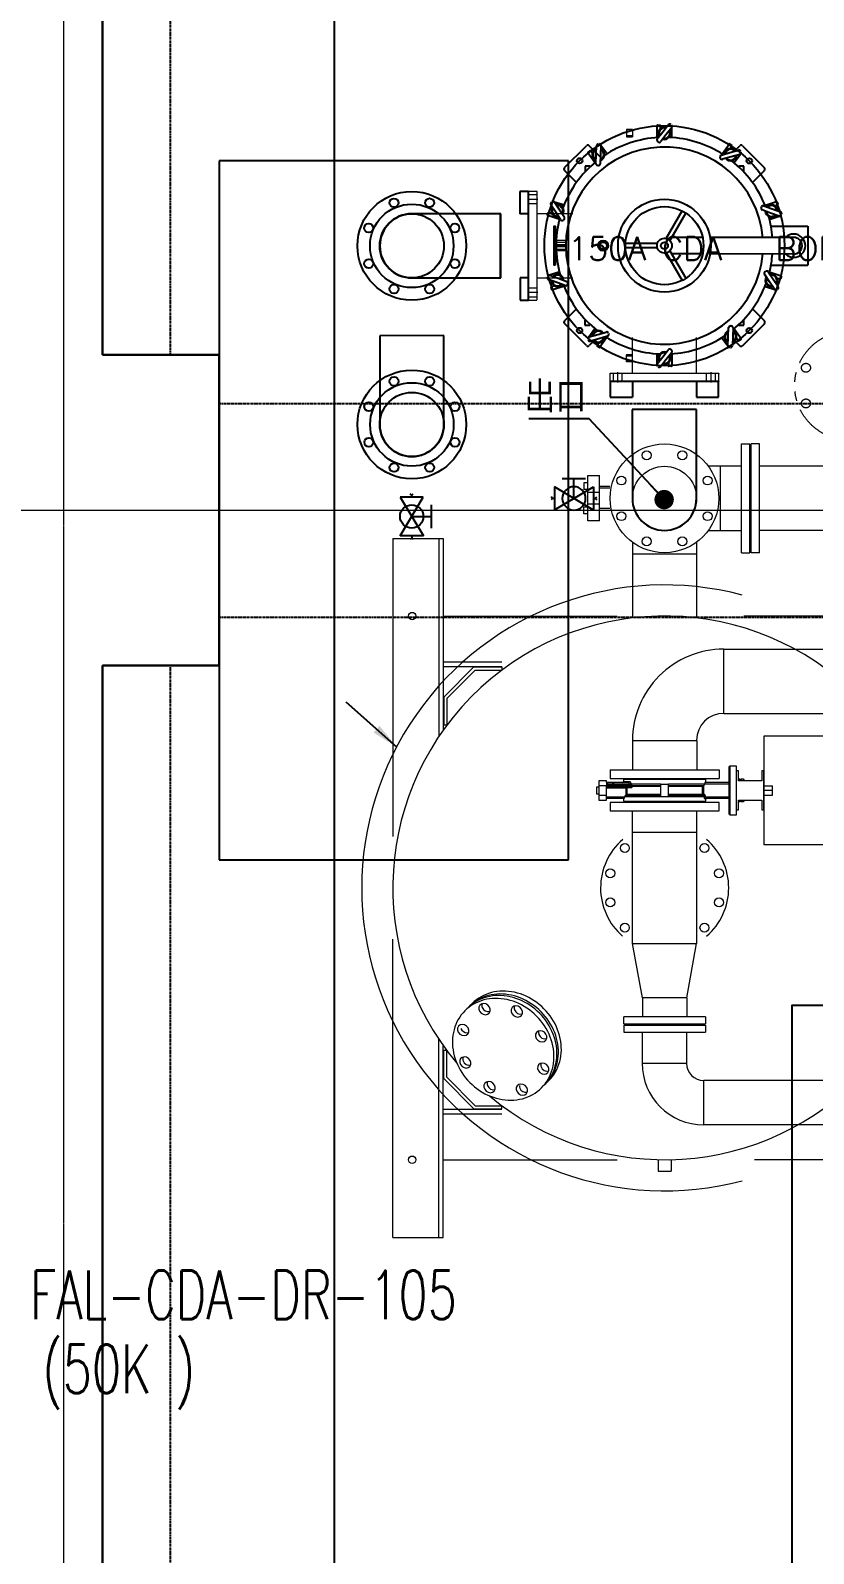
# Model space of a CAD drawing. Extents: x 0 to 160756, y 0 to 229247.
# Drawn here: x 54049 to 56066, y 83439 to 87361 of the extents above; entities that cross this region are included whole.
import ezdxf
from ezdxf.enums import TextEntityAlignment as Align
from ezdxf.xclip import XClip

# ---------------------------------------------------------------- set-up
doc = ezdxf.new("R2010")
doc.units = 0
doc.header["$LTSCALE"] = 10
doc.header["$XCLIPFRAME"] = 2
for name, pattern in [('H12設備棟3F$0$CENTERK5', [6.916, 6.667, -0.083, 0.083, -0.083]), ('H12設備棟3F$0$HIDDEN', [0.375, 0.25, -0.125]), ('XCM7Q30CDA-200K$0$ACAD_ISO04W100', [30, 24, -3, 0, -3]), ('XCM7Q30CDA-200K$0$DASHED2', [9.525, 6.35, -3.175]), ('XCM7Q30CDA-200K$0$PHANTOM', [2.5, 1.25, -0.25, 0.25, -0.25, 0.25, -0.25])]:
    doc.linetypes.add(name, pattern=pattern)
for name, color, linetype in [('H12設備棟3F$0$ARC-BEAM', 252, 'H12設備棟3F$0$HIDDEN'), ('H12設備棟3F$0$H-SIN', 252, 'H12設備棟3F$0$CENTERK5'), ('H12設備棟3F$0$KABE1', 252, 'Continuous'), ('H12設備棟3F$0$\uf4c9\ue50a', 252, 'Continuous'), ('XCM7P30CDA$0$U-CDA-PIPE', 252, 'Continuous'), ('XCM7P30CDA$0$U-CDA-TXT-01', 252, 'Continuous'), ('XCM7Q30CDA-200K$0$UER-FUTUER', 9, 'Continuous'), ('XCM7Q30CDA-200K$0$圖層1', 1, 'Continuous')]:
    doc.layers.add(name, color=color, linetype=linetype)
doc.styles.add('XCM7P30CDA$0$aa-txt', font='simplex.shx', dxfattribs={"width": 0.8, "bigfont": 'chineset.shx'})
doc.styles.add('XCM7Q30CDA-200K$0$aa-txt', font='simplex.shx', dxfattribs={"width": 0.8, "bigfont": 'chineset.shx'})
doc.styles.add('XCM7Q30CDA-200K$0$Standard', font='txt.shx', dxfattribs={"bigfont": 'chineset.shx'})
doc.dimstyles.new('XCM7Q30CDA-200K$0$STANDARD', dxfattribs={"dimtxt": 0.18, "dimasz": 0.18, "dimexe": 0.18, "dimexo": 0.0625, "dimgap": 0.09, "dimtad": 0, "dimtih": 1, "dimtoh": 1, "dimdec": 4, "dimzin": 0, "dimdsep": 46, "dimtxsty": 'XCM7Q30CDA-200K$0$Standard', "dimcen": 0.09, "dimadec": 0, "dimazin": 0, "dimtfac": 1, "dimtdec": 4, "dimtofl": 0, "dimtmove": 0, "dimatfit": 3, "dimfxl": 1, "dimtolj": 1, "dimtzin": 0, "dimarcsym": 0})

# ---------------------------------------------------------------- blocks, each defined once
blk = doc.blocks.new('H12設備棟3F')
at = {"layer": 'H12設備棟3F$0$ARC-BEAM'}
for p, q in [((54410.2, 86525.3), (54410.2, 94575.3)), ((54535.2, 86400.3), (62735.2, 86400.3)), ((54535.2, 85850.3), (62735.2, 85850.3)), ((54410.2, 77675.3), (54410.2, 85725.3))]:
    blk.add_line(p, q, dxfattribs=at)
at = {"layer": 'H12設備棟3F$0$H-SIN', "lineweight": 5}
for p, q in [((54135.2, 61882.1), (54135.2, 107531.3)), ((31421.4, 86125.3), (81271.4, 86125.3))]:
    blk.add_line(p, q, dxfattribs=at)
at = {"layer": 'H12設備棟3F$0$KABE1', "linetype": 'Continuous', "lineweight": 30}
for p, q in [((54235.2, 94575.3), (54235.2, 86525.3)), ((54235.2, 86525.3), (54535.2, 86525.3)), ((54535.2, 86525.3), (54535.2, 85725.3)), ((54235.2, 85725.3), (54235.2, 77675.3)), ((54535.2, 85725.3), (54235.2, 85725.3))]:
    blk.add_line(p, q, dxfattribs=at)
at = {"layer": 'H12設備棟3F$0$\uf4c9\ue50a'}
for p, q in [((55435.2, 87025.3), (54535.2, 87025.3)), ((54535.2, 87025.3), (54535.2, 85225.3)), ((55435.2, 85225.3), (55435.2, 87025.3)), ((54535.2, 85225.3), (55435.2, 85225.3))]:
    blk.add_line(p, q, dxfattribs=at)
blk.add_lwpolyline([(57310.2, 82350.3), (57310.2, 84850.3), (56010.2, 84850.3), (56010.2, 82350.3)], close=True, dxfattribs=at)
blk = doc.blocks.new('XCM7Q30CDA-200K$0$6F10K側')
at = {"layer": 'XCM7Q30CDA-200K$0$圖層1', "linetype": 'ByBlock', "lineweight": 13}
for p, q in [((0, 23), (0, 3)), ((280, 23), (280, 3))]:
    blk.add_line(p, q, dxfattribs=at)
at = {"layer": 'XCM7Q30CDA-200K$0$圖層1', "lineweight": 13}
for p, q in [((1, 24), (279, 24)), ((1, 2), (279, 2)), ((57.4, 2), (57.4, -89.8)), ((222.6, 2), (222.6, -89.8))]:
    blk.add_line(p, q, dxfattribs=at)
at = {"layer": 'XCM7Q30CDA-200K$0$圖層1', "linetype": 'XCM7Q30CDA-200K$0$DASHED2', "lineweight": 13}
for p, q in [((8.5, 24), (8.5, 2)), ((31.5, 24), (31.5, 2)), ((248.5, 24), (248.5, 2)), ((271.5, 24), (271.5, 2))]:
    blk.add_line(p, q, dxfattribs=at)
at = {"layer": 'XCM7Q30CDA-200K$0$圖層1', "linetype": 'XCM7Q30CDA-200K$0$ACAD_ISO04W100', "lineweight": 13}
for p, q in [((20, 26), (20, 0)), ((260, 26), (260, 0))]:
    blk.add_line(p, q, dxfattribs=at)
at = {"layer": 'XCM7Q30CDA-200K$0$圖層1', "linetype": 'ByBlock', "lineweight": 13}
for centre, start, end in [((1, 23), 90, 180), ((1, 3), 180, 270), ((279, 23), 0, 90), ((279, 3), 270, 0)]:
    blk.add_arc(centre, 1, start, end, dxfattribs=at)
blk = doc.blocks.new('XCM7Q30CDA-200K$0$A$C3A915B38')
at = {"lineweight": 20}
for p, q in [((32, 26.5), (0, 26.5)), ((0, 26.5), (0, 0)), ((32, 26.5), (32, 0)), ((32, 0), (0, 0))]:
    blk.add_line(p, q, dxfattribs=at)
at = {"linetype": 'XCM7Q30CDA-200K$0$DASHED2', "lineweight": 20}
for p, q in [((0, 22.2), (32, 22.2)), ((0, 4.2), (32, 4.2))]:
    blk.add_line(p, q, dxfattribs=at)
blk = doc.blocks.new('XCM7Q30CDA-200K$0$2分內牙')
at = {"lineweight": 18}
for p, q in [((0, 14.5), (0, 0)), ((19, 0), (0, 0)), ((18.5, 15), (0.5, 15)), ((19, 0), (19, 14.5))]:
    blk.add_line(p, q, dxfattribs=at)
at = {"linetype": 'XCM7Q30CDA-200K$0$DASHED2', "lineweight": 18}
for p, q in [((3.5, 15), (3.5, 0)), ((15.5, 15), (15.5, 0))]:
    blk.add_line(p, q, dxfattribs=at)
at = {"lineweight": 18}
for centre, start, end in [((0.5, 14.5), 90, 180), ((18.5, 14.5), 0, 90)]:
    blk.add_arc(centre, 0.5, start, end, dxfattribs=at)
blk = doc.blocks.new('XCM7Q30CDA-200K$0$_Dot')
at = {"color": 0, "linetype": 'ByBlock', "lineweight": -2}
blk.add_line((-0.5, 0), (-1, 0), dxfattribs=at)
at = {"color": 0, "linetype": 'ByBlock', "const_width": 0.5}
blk.add_lwpolyline([(-0.25, 0, 1), (0.25, 0, 1)], format="xyb", close=True, dxfattribs=at)
blk = doc.blocks.new('XCM7P30CDA$0$F22P2-CDA-07-C20-00$0$FlangeSide-16.52x10KG')
for p, q in [((-2.2, 14), (-2.2, 8.26)), ((0, 14), (-2.2, 14)), ((0, -14), (0, 14)), ((0, 8.26), (-2.2, 8.26)), ((0, -8.26), (-2.2, -8.26)), ((-2.2, -8.26), (-2.2, -14)), ((-2.2, -14), (0, -14))]:
    blk.add_line(p, q)
blk = doc.blocks.new('XCM7P30CDA$0$F22P2-CDA-07-C20-00$0$MV2-Ball-FTT')
for p, q in [((-3, 5), (3, 5)), ((0, 0), (0, 5)), ((-5.5, 0), (-5.85, 0.35)), ((-5.5, 0), (-5.85, -0.35)), ((-5, 0), (-5.5, 0)), ((-5, -3), (5, 3)), ((5, -3), (-5, 3)), ((-5, 3), (-5, -3)), ((5, 3), (5, -3)), ((5, 0), (5.5, 0)), ((5.5, 0), (5.85, 0.35)), ((5.5, 0), (5.85, -0.35))]:
    blk.add_line(p, q)
blk.add_circle((0, 0), 3)
blk = doc.blocks.new('XCM7P30CDA$0$F22P2-CDA-07-C20-00$0$Flange-16.52x10KG')
for centre, radius in [((0, 0), 14), ((-4.59, 11.09), 1.15), ((4.59, 11.09), 1.15), ((0, 0), 10.75), ((0, 0), 8.26), ((-11.09, 4.59), 1.15), ((11.09, 4.59), 1.15), ((-11.09, -4.59), 1.15), ((11.09, -4.59), 1.15), ((-4.59, -11.09), 1.15), ((4.59, -11.09), 1.15)]:
    blk.add_circle(centre, radius)
blk = doc.blocks.new('XCM7P30CDA$0$F22P2-CDA-07-C20-00$0$LRElbowDown-16.52')
for p, q in [((22.86, 8.26), (0, 8.26)), ((22.86, -8.26), (22.86, 8.26)), ((0, -8.26), (22.86, -8.26))]:
    blk.add_line(p, q)
blk.add_arc((0, 0), 8.26, 90, 270)
blk = doc.blocks.new('XCM7P30CDA$0$F22P2-CDA-07-C20-00$0$FlangeSide-16.52x150LB')
for p, q in [((-4, 13.95), (-4, 8.26)), ((0, 13.95), (-4, 13.95)), ((0, -13.95), (0, 13.95)), ((0, 8.26), (-4, 8.26)), ((0, -8.26), (-4, -8.26)), ((-4, -8.26), (-4, -13.95)), ((-4, -13.95), (0, -13.95))]:
    blk.add_line(p, q)
blk = doc.blocks.new('XCM7P30CDA')
at = {"layer": 'XCM7P30CDA$0$U-CDA-PIPE', "yscale": 10, "zscale": 10}
for name, p, xscale, rotation in [('XCM7P30CDA$0$F22P2-CDA-07-C20-00$0$FlangeSide-16.52x10KG', (55332, 86806.2), 10, 0.03842044991235518), ('XCM7P30CDA$0$F22P2-CDA-07-C20-00$0$Flange-16.52x10KG', (55031.4, 86806), 10, 0.03842044991235518), ('XCM7P30CDA$0$F22P2-CDA-07-C20-00$0$LRElbowDown-16.52', (55031.4, 86806), 10, 0.0384204499122534), ('XCM7P30CDA$0$F22P2-CDA-07-C20-00$0$LRElbowDown-16.52', (55031.7, 86806), 10, 0.0157380023490965), ('XCM7P30CDA$0$F22P2-CDA-07-C20-00$0$LRElbowDown-16.52', (55031.6, 86346.2), 10, 90.03842044991228), ('XCM7P30CDA$0$F22P2-CDA-07-C20-00$0$Flange-16.52x10KG', (55031.6, 86346.2), 10, 0.03842044991235518), ('XCM7P30CDA$0$F22P2-CDA-07-C20-00$0$FlangeSide-16.52x150LB', (55681.9, 86456.5), 10, 90.00000000302406), ('XCM7P30CDA$0$F22P2-CDA-07-C20-00$0$LRElbowDown-16.52', (55681.9, 86155.9), 10, 90.01573800234911), ('XCM7P30CDA$0$F22P2-CDA-07-C20-00$0$MV2-Ball-FTT', (55449, 86155.9), -10, 359.9842619976509), ('XCM7P30CDA$0$F22P2-CDA-07-C20-00$0$MV2-Ball-FTT', (55031.1, 86109.3), 10, 270.0157380023491)]:
    blk.add_blockref(name, p, dxfattribs=dict(at, xscale=xscale, rotation=rotation))
at = {"layer": 'XCM7P30CDA$0$U-CDA-TXT-01', "style": 'XCM7P30CDA$0$aa-txt'}
for s, p in [('150A CDA  ', (55434.4, 86769)), ('BOP FL+4720', (55967.8, 86769))]:
    blk.add_text(s, height=60, dxfattribs=at).set_placement(p)
blk = doc.blocks.new('XCM7Q30CDA-200K$0$A$C3f8f34e0')
at = {"linetype": 'Continuous', "lineweight": 13}
for p, q in [((-802.2, 1266), (-780.2, 1266)), ((-802.2, 986), (-802.2, 1266)), ((-780.2, 986), (-780.2, 1266)), ((-755.2, 1266), (-777.2, 1266)), ((-777.2, 986), (-777.2, 1266)), ((-755.2, 986), (-755.2, 1266)), ((-1197.5, 1184.5), (-1167.2, 1184.5)), ((-1197.5, 1141.2), (-1197.5, 1184.5)), ((-1167.2, 1141.2), (-1167.2, 1184.5)), ((-802.2, 1208.6), (-887.2, 1208.6)), ((-857.2, 1208.6), (-857.2, 1043.4)), ((847.8, 1208.5), (-755.2, 1208.5)), ((-1207.5, 1165.7), (-1207.5, 1148.7)), ((-1197.5, 1165.7), (-1207.5, 1165.7)), ((-1197.5, 1148.7), (-1207.5, 1148.7)), ((-1167.2, 1141.2), (-1197.5, 1141.2)), ((-1197.5, 1110.8), (-1197.5, 1141.2)), ((-1140.6, 1156.3), (-1167.2, 1156.3)), ((-1140.6, 1156.3), (-1167.2, 1156.3)), ((-1141.1, 1152.5), (-1167.2, 1152.5)), ((-1141.1, 1152.5), (-1167.2, 1152.5)), ((-1167.2, 1110.8), (-1167.2, 1141.2)), ((-1207.5, 1086.3), (-1207.5, 1103.3)), ((-1197.5, 1103.3), (-1207.5, 1103.3)), ((-1167.2, 1110.8), (-1197.5, 1110.8)), ((-1197.5, 1068), (-1197.5, 1110.8)), ((-1167.2, 1068), (-1167.2, 1110.8)), ((-1141.1, 1099.5), (-1167.2, 1099.5)), ((-1141.1, 1099.5), (-1167.2, 1099.5)), ((-1197.5, 1086.3), (-1207.5, 1086.3)), ((-1167.2, 1068), (-1197.5, 1068)), ((-1167.2, 1095.7), (-1140.6, 1095.7)), ((-1167.2, 1095.7), (-1140.6, 1095.7)), ((-887.2, 1043.4), (-802.2, 1043.4)), ((847.8, 1043.5), (-755.2, 1043.5)), ((-1082.8, 983), (-917.6, 983)), ((-1082.7, 1012.9), (-1082.7, 818.1)), ((-917.7, 1012.9), (-917.7, 818.1)), ((-802.2, 986), (-780.2, 986)), ((-755.2, 986), (-777.2, 986)), ((-834.7, 433.5), (-834.7, 314.5)), ((-814.7, 436.5), (-831.7, 436.5)), ((-831.7, 436.5), (-831.7, 311.5)), ((-814.7, 311.5), (-814.7, 436.5)), ((-1149.7, 399), (-1169.7, 399)), ((-1169.7, 399), (-1169.7, 386)), ((-1149.7, 394), (-1149.7, 399)), ((-1146.7, 394), (-1149.7, 394)), ((-1145.7, 394), (-1146.7, 394)), ((-1132.6, 394), (-1145.7, 394)), ((-1131.1, 394), (-1132.6, 394)), ((-1093, 394), (-1131.1, 394)), ((-1105.7, 402), (-1105.7, 397)), ((-893.7, 402), (-1105.7, 402)), ((-1105.6, 397), (-1090.4, 397)), ((-834.7, 394), (-896, 394)), ((-893.7, 394), (-893.7, 402)), ((-809.7, 424), (-814.7, 424)), ((-809.7, 399), (-809.7, 424)), ((-806.6, 402.5), (-809.7, 402.5)), ((-749.7, 399), (-809.7, 399)), ((-806.7, 399), (-806.7, 402.5)), ((-804.7, 400.5), (-804.7, 399)), ((-796.6, 402.5), (-802.7, 402.5)), ((-802.7, 402.5), (-802.7, 399)), ((-796.7, 402.5), (-796.7, 399)), ((-794.7, 399), (-794.7, 400.5)), ((-744.7, 424), (-749.7, 424)), ((-749.7, 424), (-749.7, 399)), ((-744.7, 324), (-744.7, 424)), ((-1169.7, 382.5), (-1175.7, 382.5)), ((-1175.7, 382.5), (-1175.7, 365.5)), ((-1175.7, 365.5), (-1169.7, 365.5)), ((-1149.5, 386), (-1169.7, 386)), ((-1169.7, 386), (-1169.7, 362)), ((-1169.7, 362), (-1149.7, 362)), ((-1169.7, 362), (-1169.7, 349)), ((-1149.7, 391), (-1149.7, 387)), ((-1149.7, 391), (-1147.2, 391)), ((-1147.2, 387), (-1149.7, 387)), ((-1149.7, 362), (-1149.7, 384)), ((-1149.7, 384), (-1146.7, 384)), ((-1149.7, 381), (-1099.8, 381)), ((-1149.7, 349), (-1149.7, 362)), ((-1102.7, 357), (-1149.7, 357)), ((-1149.7, 354), (-1103.4, 354)), ((-1147.2, 391), (-1134.1, 391)), ((-1147.2, 387), (-1147.2, 391)), ((-1134.1, 387), (-1147.2, 387)), ((-1146.7, 384), (-1145.7, 384)), ((-1145.7, 384), (-1132.6, 384)), ((-1134.1, 391), (-1134.1, 387)), ((-1134.1, 391), (-1130.4, 391)), ((-1134.1, 387), (-1130.4, 387)), ((-1132.6, 384), (-1131.1, 384)), ((-1131.1, 384), (-1087.9, 384)), ((-1130.4, 387), (-1130.4, 391)), ((-1130.4, 391), (-1090.3, 391)), ((-1089.5, 387), (-1130.4, 387)), ((-1105.7, 354), (-1105.7, 346)), ((-1102.7, 358), (-1102.7, 357)), ((-1102.7, 358), (-1009.7, 358)), ((-1009.7, 361), (-1100.1, 361)), ((-1100.1, 361), (-1099.8, 361)), ((-1099.8, 381), (-1099.8, 384)), ((-1099.8, 381), (-1096.9, 381)), ((-1099.8, 381), (-1099.8, 361)), ((-1096.9, 381), (-1096.9, 363.9)), ((-1085.4, 381), (-1096.9, 381)), ((-1096.9, 363.9), (-1009.7, 363.9)), ((-1090.3, 391), (-1090.3, 390)), ((-1090.3, 391), (-1087.1, 391)), ((-1090.3, 390), (-1087.1, 390)), ((-1087.1, 391), (-1087.1, 390)), ((-1009.7, 390), (-1087.1, 390)), ((-1084.5, 387), (-1009.7, 387)), ((-1009.7, 384.1), (-1082.4, 384.1)), ((-1009.7, 390), (-989.7, 390)), ((-1009.7, 358), (-1009.7, 390)), ((-1009.7, 358), (-989.7, 358)), ((-896.7, 390), (-989.7, 390)), ((-989.7, 358), (-989.7, 390)), ((-989.7, 387), (-899.2, 387)), ((-902.4, 384.1), (-989.7, 384.1)), ((-989.7, 363.9), (-902.4, 363.9)), ((-900, 361), (-989.7, 361)), ((-989.7, 358), (-897.2, 358)), ((-902.4, 363.9), (-902.4, 384.1)), ((-899.5, 363.9), (-902.4, 363.9)), ((-899.5, 363.9), (-900, 361)), ((-899.2, 387), (-899.5, 387)), ((-899.5, 387), (-899.5, 363.9)), ((-897.2, 357), (-897.2, 358)), ((-894.3, 358), (-897.2, 358)), ((-894.3, 357), (-897.2, 357)), ((-896.7, 390), (-896.7, 391)), ((-896.7, 391), (-834.7, 391)), ((-894.3, 358), (-894.3, 357)), ((-834.7, 357), (-894.3, 357)), ((-892.9, 354), (-834.7, 354)), ((-744.7, 386), (-721.7, 386)), ((-721.7, 374), (-744.7, 374)), ((-744.7, 362), (-721.7, 362)), ((-721.7, 374), (-721.7, 386)), ((-721.7, 362), (-721.7, 374)), ((-1169.7, 349), (-1149.7, 349)), ((-1105.7, 346), (-893.7, 346)), ((-893.8, 351), (-895.9, 351)), ((-893.7, 346), (-893.7, 351)), ((-814.7, 324), (-809.7, 324)), ((-809.7, 349), (-749.7, 349)), ((-809.7, 324), (-809.7, 349)), ((-809.7, 345.5), (-806.6, 345.5)), ((-806.7, 349), (-806.7, 345.5)), ((-804.7, 349), (-804.7, 347.5)), ((-802.7, 349), (-802.7, 345.5)), ((-802.7, 345.5), (-796.6, 345.5)), ((-796.7, 349), (-796.7, 345.5)), ((-794.7, 347.5), (-794.7, 349)), ((-749.7, 349), (-749.7, 324)), ((-749.7, 324), (-744.7, 324)), ((-831.7, 311.5), (-814.7, 311.5)), ((-1056.8, -160), (-1082.4, -20)), ((-942.8, -160), (-917.4, -20)), ((-1056.8, -160), (-1056.8, -209.4)), ((-942.8, -160), (-1056.8, -160)), ((-942.8, -160), (-942.8, -209.4)), ((-894.8, -209.4), (-1104.8, -209.4)), ((-1104.8, -227.4), (-1104.8, -209.4)), ((-1104.8, -227.4), (-894.8, -227.4)), ((-894.8, -209.4), (-894.8, -227.4))]:
    blk.add_line(p, q, dxfattribs=at)
at = {"lineweight": 13}
for p, q in [((-1699.7, 1023), (-1699.7, 255)), ((-1699.7, 1023), (-1569.7, 1023)), ((-1581.7, 1023), (-1581.7, 512.2)), ((-1569.7, 1023), (-1569.7, 529.5)), ((-1568.7, 822.9), (-1121.8, 822.9)), ((870.4, 822.9), (-796.2, 822.9)), ((-847.4, 572.4), (-847.4, 737.6)), ((-847.4, 737.6), (755.1, 737.6)), ((-1568.7, 704.9), (-1418.7, 704.9)), ((-1568.7, 692.9), (-1418.7, 692.9)), ((-1568.7, 614), (-1490.8, 691.9)), ((-1560.7, 610.7), (-1487.5, 683.9)), ((-1490.8, 691.9), (-1418.7, 691.9)), ((-1487.5, 683.9), (-1418.7, 683.9)), ((-1418.7, 691.9), (-1418.7, 683.9)), ((-1568.7, 614), (-1568.7, 541.9)), ((-1560.7, 610.7), (-1560.7, 541.9)), ((-847.4, 572.4), (755.1, 572.4)), ((-1560.7, 541.9), (-1568.7, 541.9)), ((-1082.5, 502.6), (-917.5, 502.6)), ((-1082.3, 502.8), (-1082.3, 427)), ((-917.3, 502.8), (-917.3, 427)), ((-1139.7, 427), (-1139.7, 405)), ((-1139.7, 427), (-859.7, 427)), ((-1139.7, 405), (-859.7, 405)), ((-859.7, 427), (-859.7, 405)), ((-859.7, 343), (-1139.7, 343)), ((-1139.7, 343), (-1139.7, 321)), ((-1139.7, 321), (-859.7, 321)), ((-1082.3, 266), (-1082.3, 321)), ((-917.3, 266), (-917.3, 321)), ((-859.7, 321), (-859.7, 343)), ((-917.3, 266), (-1082.3, 266)), ((-1082.3, -20), (-1082.3, 266)), ((-917.3, -20), (-917.3, 266)), ((-1699.7, -777), (-1699.7, -9)), ((-1082.3, -20), (-917.3, -20)), ((-1104.8, -230.4), (-894.8, -230.4)), ((-1104.8, -230.4), (-1104.8, -248.4)), ((-894.8, -230.4), (-894.8, -248.4)), ((-1581.7, -777), (-1581.7, -266.2)), ((-1104.8, -248.4), (-894.8, -248.4)), ((-1057.5, -248.4), (-1057.5, -328.4)), ((-943.5, -248.4), (-943.5, -328.4)), ((-1569.7, -777), (-1569.7, -283.5)), ((-1568.7, -368), (-1568.7, -295.9)), ((-1560.7, -295.9), (-1568.7, -295.9)), ((-1560.7, -364.7), (-1560.7, -295.9)), ((-1057.8, -328.4), (-943.5, -328.4)), ((-1057.5, -328.4), (-943.5, -328.4)), ((-1568.7, -368), (-1490.8, -445.9)), ((-1560.7, -364.7), (-1487.5, -437.9)), ((-377.8, -372.6), (-899, -372.8)), ((-899, -487.1), (-899, -372.8)), ((-1568.7, -446.9), (-1418.7, -446.9)), ((-1568.7, -458.9), (-1418.7, -458.9)), ((-1490.8, -445.9), (-1418.7, -445.9)), ((-1487.5, -437.9), (-1418.7, -437.9)), ((-1418.7, -445.9), (-1418.7, -437.9)), ((-377.8, -486.9), (-898.7, -487.1)), ((-1568.7, -576.9), (-1121.8, -576.9)), ((-1016.8, -576.7), (-1016.8, -606.7)), ((-982.8, -576.7), (-982.8, -606.7)), ((-421.3, -576.9), (-768.2, -576.9)), ((-1016.8, -606.7), (-982.8, -606.7)), ((-1699.7, -777), (-1569.7, -777))]:
    blk.add_line(p, q, dxfattribs=at)
at = {"lineweight": 13, "ltscale": 20}
for p, q in [((-744.7, 514), (-744.7, 234)), ((-459.7, 514), (-744.7, 514)), ((-459.7, 234), (-744.7, 234))]:
    blk.add_line(p, q, dxfattribs=at)
at = {"linetype": 'Continuous', "lineweight": 13, "flags": 128}
for points in [[(-1145.7, 394), (-1146.2, 393.8), (-1146.7, 393.1), (-1147.1, 392.1), (-1147.2, 391)], [(-1132.6, 394), (-1133.2, 393.8), (-1133.7, 393.1), (-1134, 392.1), (-1134.1, 391)], [(-1090.4, 397), (-1089.2, 396.5), (-1088.1, 395.3), (-1087.4, 393.3), (-1087.2, 392.2), (-1087.1, 391)], [(-896, 394), (-896.2, 393.8), (-896.4, 393.3), (-896.6, 392.5), (-896.6, 391.6), (-896.7, 391)], [(-1147.2, 387), (-1147.1, 385.9), (-1146.7, 384.9), (-1146.2, 384.2), (-1145.7, 384)], [(-1132.6, 384), (-1133.2, 384.2), (-1133.7, 384.9), (-1134, 385.9), (-1134.1, 387)], [(-1103.4, 354), (-1103.1, 354.2), (-1102.9, 354.7), (-1102.8, 355.5), (-1102.7, 356.4), (-1102.7, 357)], [(-1090.3, 390), (-1090.1, 388.4), (-1089.5, 387)], [(-1085.6, 385.5), (-1087.6, 386), (-1089.5, 387)], [(-1087.1, 390), (-1087, 389.2), (-1086.6, 388.5)], [(-895.9, 351), (-896.3, 351.5), (-896.8, 352.8), (-897.1, 354.7), (-897.2, 357)], [(-1311.3, -385.9), (-1310.8, -385.4), (-1305.6, -380.7), (-1300.8, -375.5), (-1296.3, -370.1), (-1292.2, -364.3), (-1288.4, -358.3), (-1285.1, -352), (-1282.1, -345.5), (-1279.6, -338.7), (-1277.5, -331.8), (-1275.8, -324.6), (-1274.5, -317.4), (-1273.7, -310), (-1273.4, -302.5), (-1273.4, -295), (-1274, -287.4), (-1274.9, -279.7), (-1276.3, -272.1), (-1278.1, -264.5), (-1280.4, -257), (-1283, -249.6), (-1286.1, -242.2), (-1289.6, -235), (-1293.5, -228), (-1297.7, -221.1), (-1302.3, -214.4), (-1307.3, -208), (-1312.5, -201.8), (-1318.1, -195.9), (-1324, -190.2), (-1330.1, -184.9), (-1336.5, -179.9), (-1343.2, -175.3), (-1350, -171), (-1357, -167), (-1364.2, -163.5), (-1371.5, -160.3), (-1378.9, -157.6), (-1386.4, -155.3), (-1394, -153.4), (-1401.6, -152), (-1409.2, -150.9), (-1416.8, -150.4), (-1424.3, -150.2), (-1431.8, -150.5), (-1439.2, -151.3), (-1446.5, -152.5), (-1453.6, -154.1), (-1460.6, -156.2), (-1467.3, -158.7), (-1473.9, -161.5), (-1480.2, -164.8), (-1486.3, -168.5), (-1492, -172.6), (-1497.5, -177.1), (-1502.7, -181.9), (-1507.5, -187), (-1508.4, -188)], [(-1309.6, -384.7), (-1309.4, -384.5), (-1304.6, -379.4), (-1300.1, -374), (-1296, -368.2), (-1292.2, -362.2), (-1288.9, -355.9), (-1285.9, -349.4), (-1283.4, -342.6), (-1281.3, -335.7), (-1279.6, -328.5), (-1278.4, -321.3), (-1277.5, -313.9), (-1277.2, -306.4), (-1277.2, -298.9), (-1277.8, -291.3), (-1278.7, -283.6), (-1280.1, -276), (-1281.9, -268.4), (-1284.2, -260.9), (-1286.9, -253.5), (-1289.9, -246.1), (-1293.4, -238.9), (-1297.3, -231.9), (-1301.5, -225), (-1306.1, -218.3), (-1311.1, -211.9), (-1316.3, -205.7), (-1321.9, -199.8), (-1327.8, -194.1), (-1333.9, -188.8), (-1340.3, -183.8), (-1347, -179.1), (-1353.8, -174.8), (-1360.8, -170.9), (-1368, -167.4), (-1375.3, -164.2), (-1382.7, -161.5), (-1390.2, -159.2), (-1397.8, -157.3), (-1405.4, -155.9), (-1413, -154.8), (-1420.6, -154.3), (-1428.1, -154.1), (-1435.6, -154.4), (-1443, -155.2), (-1450.3, -156.4), (-1457.4, -158), (-1464.4, -160.1), (-1471.1, -162.5), (-1477.7, -165.4), (-1484, -168.7), (-1490.1, -172.4), (-1495.9, -176.5), (-1501.3, -181), (-1506.4, -185.6)], [(-1298.2, -373.3), (-1298, -373.2), (-1293.2, -368), (-1288.7, -362.6), (-1284.6, -356.8), (-1280.8, -350.8), (-1277.5, -344.5), (-1274.5, -338), (-1272, -331.2), (-1269.9, -324.3), (-1268.2, -317.1), (-1267, -309.9), (-1266.2, -302.5), (-1265.8, -295), (-1265.9, -287.5), (-1266.4, -279.9), (-1267.3, -272.2), (-1268.7, -264.6), (-1270.5, -257), (-1272.8, -249.5), (-1275.5, -242.1), (-1278.5, -234.7), (-1282, -227.5), (-1285.9, -220.5), (-1290.1, -213.6), (-1294.7, -206.9), (-1299.7, -200.5), (-1305, -194.3), (-1310.5, -188.4), (-1316.4, -182.7), (-1322.6, -177.4), (-1329, -172.4), (-1335.6, -167.8), (-1342.4, -163.5), (-1349.4, -159.5), (-1356.6, -156), (-1363.9, -152.8), (-1371.3, -150.1), (-1378.8, -147.8), (-1386.4, -145.9), (-1394, -144.5), (-1401.6, -143.4), (-1409.2, -142.9), (-1416.8, -142.7), (-1424.2, -143), (-1431.6, -143.8), (-1438.9, -145), (-1446, -146.6), (-1453, -148.7), (-1459.7, -151.2), (-1466.3, -154.1), (-1472.6, -157.4), (-1478.7, -161), (-1484.5, -165.1), (-1489.9, -169.6), (-1495, -174.2)], [(-1536.7, -324.3), (-1533.6, -331.7), (-1530.1, -338.9), (-1526.2, -345.9), (-1522, -352.8), (-1517.4, -359.5), (-1512.4, -365.9), (-1507.2, -372.1), (-1501.6, -378), (-1495.7, -383.7), (-1489.6, -389), (-1483.2, -394), (-1476.5, -398.7), (-1469.7, -403), (-1462.7, -406.9), (-1455.5, -410.4), (-1448.2, -413.6), (-1440.8, -416.3), (-1433.3, -418.6), (-1425.7, -420.5), (-1418.1, -421.9), (-1410.5, -423), (-1402.9, -423.5), (-1395.4, -423.7), (-1387.9, -423.4), (-1380.5, -422.6), (-1373.2, -421.4), (-1366.1, -419.8), (-1359.1, -417.7), (-1352.4, -415.3), (-1345.8, -412.4), (-1339.5, -409.1), (-1333.4, -405.4), (-1327.7, -401.3), (-1322.2, -396.8), (-1317, -392), (-1312.2, -386.9), (-1307.7, -381.5), (-1303.6, -375.7), (-1299.8, -369.7), (-1296.5, -363.4), (-1293.5, -356.8), (-1291, -350.1), (-1288.9, -343.2), (-1287.2, -336), (-1285.9, -328.8), (-1285.1, -321.4), (-1284.8, -313.9), (-1284.8, -306.4), (-1285.3, -298.8), (-1286.3, -291.1), (-1287.7, -283.5), (-1289.5, -275.9), (-1291.8, -268.4), (-1294.4, -261), (-1297.5, -253.6), (-1301, -246.4), (-1304.9, -239.4), (-1309.1, -232.5), (-1313.7, -225.8), (-1318.7, -219.4), (-1323.9, -213.2), (-1329.5, -207.3), (-1335.4, -201.6), (-1341.5, -196.3), (-1347.9, -191.3), (-1354.6, -186.6), (-1361.4, -182.3), (-1368.4, -178.4), (-1375.6, -174.9), (-1382.9, -171.7), (-1390.3, -169), (-1397.8, -166.7), (-1405.4, -164.8), (-1413, -163.3), (-1420.6, -162.3), (-1428.2, -161.8), (-1435.7, -161.6), (-1443.2, -161.9), (-1450.6, -162.7), (-1457.9, -163.9), (-1465, -165.5), (-1472, -167.6), (-1478.7, -170), (-1485.3, -172.9), (-1491.6, -176.2), (-1497.7, -179.9), (-1503.4, -184), (-1508.9, -188.5), (-1514.1, -193.3), (-1518.9, -198.4), (-1523.4, -203.8), (-1527.5, -209.6), (-1531.3, -215.6), (-1534.6, -221.9), (-1537.6, -228.4), (-1540.1, -235.2), (-1542.2, -242.1), (-1543.9, -249.3), (-1545.2, -256.5), (-1546, -263.9), (-1546.3, -271.4), (-1546.3, -278.9), (-1545.8, -286.5), (-1544.8, -294.2), (-1543.4, -301.8), (-1541.6, -309.4), (-1539.3, -316.9), (-1536.7, -324.3)]]:
    blk.add_lwpolyline(points, dxfattribs=at)
at = {"linetype": 'XCM7Q30CDA-200K$0$PHANTOM', "lineweight": 13, "ltscale": 10}
for centre, radius in [((-525, 1416.3), 140), ((-635.9, 1462.2), 11.5), ((-635.9, 1370.4), 11.5)]:
    blk.add_circle(centre, radius, dxfattribs=at)
at = {"linetype": 'Continuous', "lineweight": 13}
for centre, radius in [((-1000.2, 1126), 140), ((-1046.1, 1236.9), 11.5), ((-954.3, 1236.9), 11.5), ((-1111.1, 1171.9), 11.5), ((-1000.2, 1126), 82.6), ((-889.3, 1171.9), 11.5), ((-1111.1, 1080.1), 11.5), ((-889.3, 1080.1), 11.5), ((-1046.1, 1015.1), 11.5), ((-954.3, 1015.1), 11.5)]:
    blk.add_circle(centre, radius, dxfattribs=at)
at = {"lineweight": 13}
for centre, radius in [((-1649.9, 823), 9.5), ((-1102.3, 225.5), 11.5), ((-897.3, 225.5), 11.5), ((-1139.9, 160.5), 11.5), ((-859.7, 160.5), 11.5), ((-1139.9, 85.5), 11.5), ((-859.7, 85.5), 11.5), ((-1102.3, 20.5), 11.5), ((-897.3, 20.5), 11.5), ((-1649.9, -577), 9.5)]:
    blk.add_circle(centre, radius, dxfattribs=at)
at = {"lineweight": 13, "ltscale": 50}
blk.add_arc((-999.8, 123), 780, 75.1428, 284.8572, dxfattribs=at)
at = {"lineweight": 13}
for centre, radius, start, end in [((-999.8, 123), 700, 229.9129, 220.1186), ((-847.5, 502.6), 235, 89.9654, 180), ((-847.4, 502.3), 70.1, 90, 179.7201), ((-999.8, 123), 165, 130.8852, 229.0466), ((-999.8, 123), 165, 310.9548, 49.1148), ((-899, -328.4), 158.8, 180, 270), ((-899, -328.4), 44.5, 180, 270)]:
    blk.add_arc(centre, radius, start, end, dxfattribs=at)
at = {"linetype": 'Continuous', "lineweight": 13}
for centre, radius, start, end in [((-831.7, 433.5), 3, 90.0187, 180), ((-1146.7, 391), 3, 90, 180), ((-1133.8, 391.7), 3.55, 348.6309, 40.3907), ((-1108.7, 397), 3, 270, 359.7636), ((-1093.3, 396.9), 2.9, 276.4929, 2.3779), ((-1093.3, 391.1), 2.95, 358.7054, 83.8874), ((-806.7, 400.5), 2, 0, 90.0179), ((-802.7, 400.5), 2, 90.0179, 180), ((-796.7, 400.5), 2, 0, 90.0179), ((-1146.7, 387), 3, 180, 270), ((-1133.8, 386.3), 3.55, 319.6093, 11.3691), ((-1099.7, 358), 3.03, 98.5929, 179.3404), ((-1099.9, 381.1), 2.95, 358.9439, 88.9009), ((-1101, 365.1), 4.2, 285.9627, 344.255), ((-1081.2, 374.3), 15.2, 111.0254, 123.429), ((-1088.1, 386.8), 2.8, 272.7153, 333.424), ((-1088.2, 381.2), 2.8, 355.7064, 84.9394), ((-1084, 390), 2.99, 209.9699, 260.9854), ((-1083.5, 385.2), 2.09, 117.7308, 170.3443), ((-1086.5, 379.5), 6.09, 48.5578, 81.5846), ((-1086.2, 384.7), 3.8, 281.9243, 350.4479), ((-1085.3, 384.3), 2.89, 356.2346, 73.1756), ((-898.4, 383), 4.15, 105.567, 164.6508), ((-899.5, 363.9), 2.95, 178.8478, 259.4398), ((-900.3, 357.9), 3.1, 2.2813, 83.8474), ((-900.4, 357.9), 6.06, 0.7866, 81.6495), ((-899.7, 390), 3.03, 278.5929, 359.3404), ((-892.9, 351), 2.97, 90.6019, 180.5895), ((-891.5, 356.5), 2.86, 169.7805, 240.7051), ((-890.7, 351), 3, 90, 179.6051), ((-831.7, 314.5), 3, 180, 270.0187), ((-806.7, 347.5), 2, 270.0179, 0), ((-802.7, 347.5), 2, 180, 270.0179), ((-796.7, 347.5), 2, 270.0179, 0), ((-1456.2, -179.4), 14.3, 162.4752, 202.2011), ((-1454.2, -179.3), 16.3, 199.8334, 284.2665), ((-1373, -185.9), 14.3, 162.4752, 202.2011), ((-1370.9, -185.7), 16.3, 199.8334, 284.2665), ((-1508.7, -233.2), 16.8, 200.8399, 272.4358), ((-1310.2, -249.4), 14.3, 162.4752, 202.2011), ((-1308.2, -249.2), 16.3, 199.8334, 284.2665), ((-1505.4, -317.3), 14.3, 162.4752, 202.2011), ((-1503.4, -317.1), 16.3, 199.8334, 284.2665), ((-1304.7, -332.7), 14.3, 162.4752, 202.2011), ((-1302.7, -332.6), 16.3, 199.8334, 284.2665), ((-1442.7, -380.8), 14.3, 162.4752, 202.2011), ((-1440.6, -380.6), 16.3, 199.8334, 284.2665), ((-1358.9, -386.9), 15.1, 175.136, 201.5536), ((-1357.6, -386.9), 16.3, 199.8334, 284.2665)]:
    blk.add_arc(centre, radius, start, end, dxfattribs=at)
at = {"linetype": 'Continuous', "lineweight": 13, "extrusion": (0, 0, -1)}
for centre in [(-1463.7, -189.3), (-1380.6, -195.2), (-1518.6, -243.2), (-1317.9, -259.1), (-1513.1, -326.6), (-1312.4, -342.3), (-1450.7, -390.1), (-1367.4, -396.3)]:
    blk.add_ellipse(centre, major_axis=(-12, 10), ratio=0.851615, dxfattribs=at)
at = {"lineweight": 13, "insert": (-1201.1, 1427), "char_height": 80, "width": 1570.211, "attachment_point": 3, "style": 'XCM7Q30CDA-200K$0$Standard'}
blk.add_mtext('出口', dxfattribs=at)
at = {"lineweight": 13}
blk.add_leader([(-1001.1, 1122.8), (-1194.5, 1330.8), (-1349.6, 1330.8)], dimstyle='XCM7Q30CDA-200K$0$STANDARD', override={"dimasz": 50, "dimtad": 0, "dimldrblk": 'XCM7Q30CDA-200K$0$_Dot'}, dxfattribs=at)
at = {"linetype": 'Continuous', "lineweight": 13}
blk.add_leader([(-1689.2, 485), (-1819.8, 600.8)], dimstyle='XCM7Q30CDA-200K$0$STANDARD', override={"dimtxt": 50, "dimasz": 70, "dimexo": 10, "dimgap": 10, "dimdle": 2.62089e-305}, dxfattribs=at)
blk = doc.blocks.new('XCM7Q30CDA-200K')
blk.add_lwpolyline([(58482.2, 80215.3), (54832.5, 80215.3), (54832.5, 95293.9), (58482.2, 95293.9)], close=True)
at = {"layer": 'XCM7Q30CDA-200K$0$UER-FUTUER'}
for p, q in [((55663, 87114.2), (55670.6, 87117.1)), ((55663, 87086.4), (55663, 87116.1)), ((55663.9, 87117.1), (55670.6, 87117.1)), ((55671.6, 87107.8), (55671.6, 87116.1)), ((55677.6, 87099.6), (55691.7, 87117.6)), ((55700.8, 87110.5), (55686.6, 87092.5)), ((55701.2, 87086.4), (55701.2, 87111.2)), ((55424.7, 87007.4), (55481.3, 87063.9)), ((55517.6, 87034.7), (55488.3, 87063.9)), ((55500.5, 87051.7), (55488.3, 87063.9)), ((55506.2, 87041), (55507, 87063.9)), ((55533, 87044.3), (55518.4, 87064.3)), ((55663.4, 87081.5), (55677.6, 87099.6)), ((55666.6, 87085.5), (55663.9, 87085.5)), ((55665.7, 87073.6), (55664.2, 87074.8)), ((55686.6, 87092.5), (55672.5, 87074.4)), ((55700.3, 87085.5), (55693.9, 87085.5)), ((55831.2, 87044.2), (55848.6, 87068.2)), ((55847.5, 87066.6), (55855.4, 87064.4)), ((55849.9, 87068.4), (55855.4, 87064.4)), ((55863.6, 87051.6), (55875.8, 87063.8)), ((55863.6, 87051.6), (55875.8, 87063.8)), ((55882.9, 87063.8), (55939.5, 87007.2)), ((55502, 87021.8), (55484.6, 87045.8)), ((55484.8, 87047.1), (55490.3, 87051)), ((55485.7, 87044.2), (55490.3, 87051)), ((55496.5, 87044.1), (55491.6, 87050.8)), ((55505.3, 87018), (55506.2, 87041)), ((55517.6, 87040.6), (55516.8, 87017.6)), ((55518.5, 87063.5), (55517.6, 87040.6)), ((55532.8, 87042.9), (55527.6, 87039.2)), ((55825.8, 87032.1), (55825.3, 87034)), ((55828.6, 87039.9), (55850.7, 87046.2)), ((55833.5, 87041.3), (55831.4, 87042.8)), ((55853.8, 87035.1), (55831.8, 87028.9)), ((55850.7, 87056.4), (55855.6, 87063.1)), ((55850.7, 87046.2), (55872.8, 87052.5)), ((55875.9, 87041.4), (55853.8, 87035.1)), ((55860.8, 87021.5), (55855.6, 87025.2)), ((55862.1, 87021.7), (55876.7, 87041.7)), ((55453.9, 86971), (55424.7, 87000.3)), ((55453.9, 86971), (55424.7, 87000.3)), ((55490.2, 87011.1), (55477.5, 87011.1)), ((55477.5, 87011.1), (55477.5, 86998.4)), ((55505.5, 87023.1), (55503.4, 87021.6)), ((55511.9, 87013), (55509.9, 87013.1)), ((55886.7, 87011), (55873.9, 87011)), ((55886.7, 86998.3), (55886.7, 87011)), ((55910.2, 86970.9), (55939.5, 87000.2)), ((55910.2, 86970.9), (55939.5, 87000.2)), ((55401.9, 86892.8), (55389.1, 86911.9)), ((55421.7, 86911.3), (55398.1, 86918.9)), ((55398.6, 86918.3), (55411.5, 86899.2)), ((55422.3, 86910.1), (55420.3, 86904)), ((55937.8, 86909.2), (55959.4, 86901.3)), ((55942.6, 86907.4), (55941.8, 86909.9)), ((55942.4, 86911.1), (55970.6, 86920.3)), ((55965.3, 86909.5), (55973.3, 86912.1)), ((55968.8, 86919.7), (55973.9, 86913.3)), ((55971.8, 86919.7), (55973.9, 86913.3)), ((55381.1, 86885.3), (55383.1, 86891.6)), ((55409.9, 86874.9), (55381.7, 86884)), ((55383.5, 86883.5), (55383.1, 86891.6)), ((55392.2, 86889.7), (55384.3, 86892.2)), ((55414.7, 86873.8), (55401.9, 86892.8)), ((55411.9, 86878), (55411.1, 86875.5)), ((55411.5, 86899.2), (55424.3, 86880.2)), ((55423, 86873.5), (55421.4, 86872.5)), ((55686.2, 86825.2), (55727.2, 86896.2)), ((55696.1, 86819.4), (55737.2, 86890.5)), ((55931, 86904.5), (55931.7, 86906.3)), ((55955.4, 86890.5), (55933.9, 86898.4)), ((55953, 86875.3), (55951, 86881.4)), ((55954.2, 86874.7), (55977.8, 86882.4)), ((55977, 86882.6), (55955.4, 86890.5)), ((55959.4, 86901.3), (55980.9, 86893.4)), ((55956.5, 86856.4), (56051, 86856.4)), ((56051, 86856.4), (56051, 86756.4)), ((55663.8, 86812.2), (55581.7, 86812.3)), ((55663.8, 86800.8), (55581.7, 86800.8)), ((55696.1, 86793.5), (55737.1, 86722.5)), ((55780.2, 86827.8), (55701, 86827.8)), ((56014.8, 86827.7), (55799.7, 86827.8)), ((55686.2, 86787.8), (55727.2, 86716.8)), ((55780.2, 86785.1), (55701, 86785.1)), ((56014.7, 86785), (55799.7, 86785.1)), ((55956.5, 86756.4), (56051, 86756.4)), ((55404.7, 86711.7), (55383.1, 86719.6)), ((55409.8, 86738.2), (55386.2, 86730.6)), ((55387.1, 86730.4), (55408.6, 86722.5)), ((55426.2, 86703.8), (55404.7, 86711.7)), ((55408.6, 86722.5), (55430.2, 86714.6)), ((55411, 86737.6), (55413, 86731.5)), ((55952.6, 86713.7), (55939.8, 86732.8)), ((55941.1, 86739.4), (55942.7, 86740.5)), ((55949.3, 86739.2), (55962.1, 86720.1)), ((55952.1, 86735), (55953, 86737.5)), ((55965.4, 86694.7), (55952.6, 86713.7)), ((55954.2, 86738.1), (55982.4, 86728.9)), ((55962.1, 86720.1), (55974.9, 86701.1)), ((55971.8, 86723.3), (55979.7, 86720.7)), ((55980.6, 86729.5), (55980.9, 86721.4)), ((55983, 86727.7), (55980.9, 86721.4)), ((55392.2, 86693.3), (55390.2, 86699.7)), ((55395.3, 86693.3), (55390.2, 86699.7)), ((55398.7, 86703.5), (55390.8, 86700.9)), ((55421.7, 86701.8), (55393.4, 86692.7)), ((55421.4, 86705.6), (55422.3, 86703.1)), ((55433, 86708.5), (55432.4, 86706.7)), ((55941.7, 86702.9), (55943.7, 86709)), ((55942.3, 86701.7), (55965.9, 86694)), ((55453.9, 86642.1), (55424.6, 86612.8)), ((55453.9, 86642.1), (55424.6, 86612.8)), ((55910.1, 86641.9), (55939.4, 86612.7)), ((55910.1, 86641.9), (55939.4, 86612.7)), ((55481.1, 86549.2), (55424.6, 86605.7)), ((55477.4, 86614.7), (55477.4, 86601.9)), ((55477.4, 86601.9), (55490.1, 86601.9)), ((55846.4, 86572.4), (55847.2, 86595.4)), ((55852.2, 86600), (55854.1, 86599.9)), ((55858.7, 86594.9), (55857.9, 86572)), ((55873.8, 86601.8), (55886.6, 86601.8)), ((55939.4, 86605.6), (55882.8, 86549)), ((55886.6, 86601.8), (55886.6, 86614.6)), ((55501.9, 86591.3), (55487.3, 86571.2)), ((55488.1, 86571.5), (55510.2, 86577.8)), ((55500.4, 86561.4), (55488.2, 86549.2)), ((55500.4, 86561.4), (55488.2, 86549.2)), ((55513.4, 86566.8), (55491.3, 86560.5)), ((55503.3, 86591.5), (55508.5, 86587.7)), ((55513.4, 86556.6), (55508.5, 86549.9)), ((55510.2, 86577.8), (55532.3, 86584.1)), ((55535.4, 86573.1), (55513.4, 86566.8)), ((55532.9, 86568.8), (55515.4, 86544.8)), ((55530.5, 86571.7), (55532.7, 86570.1)), ((55538.2, 86580.8), (55538.7, 86579)), ((55831, 86568.7), (55845.6, 86548.6)), ((55831.2, 86570), (55836.4, 86573.8)), ((55845.6, 86549.5), (55846.4, 86572.4)), ((55857.9, 86572), (55857, 86549.1)), ((55858.5, 86589.9), (55860.7, 86591.4)), ((55862, 86591.2), (55879.4, 86567.2)), ((55863.5, 86561.3), (55875.7, 86549)), ((55863.5, 86561.3), (55875.7, 86549)), ((55867.6, 86568.9), (55872.5, 86562.1)), ((55878.3, 86568.7), (55873.8, 86561.9)), ((55879.2, 86565.9), (55873.8, 86561.9)), ((55514.1, 86544.6), (55508.7, 86548.5)), ((55516.6, 86546.3), (55508.7, 86548.5)), ((55662.8, 86526.5), (55662.8, 86501.7)), ((55663.3, 86502.4), (55677.4, 86520.5)), ((55663.8, 86527.5), (55670.2, 86527.5)), ((55677.4, 86520.5), (55691.6, 86538.6)), ((55700.6, 86531.5), (55686.5, 86513.4)), ((55697.5, 86527.5), (55700.1, 86527.5)), ((55698.3, 86539.4), (55699.8, 86538.2)), ((55701.1, 86526.5), (55701.1, 86496.9)), ((55686.5, 86513.4), (55672.3, 86495.3)), ((55692.5, 86505.2), (55692.5, 86496.9)), ((55701.1, 86498.8), (55693.4, 86495.9)), ((55700.1, 86495.9), (55693.4, 86495.9))]:
    blk.add_line(p, q, dxfattribs=at)
for points in [[(55401, 86756.6), (55398, 86756.6), (55398, 86856.6), (55401, 86856.6)], [(55401, 86805.1), (55428, 86805.1), (55428, 86808.1), (55401, 86808.1)]]:
    blk.add_lwpolyline(points, close=True, dxfattribs=at)
for centre, radius in [((55682, 86806.5), 309), ((55463.6, 87025), 7), ((55900.6, 87024.9), 7), ((55682, 86806.5), 119.6), ((55682, 86806.5), 100.5), ((55524.2, 86806.5), 13.2), ((55524.2, 86806.5), 9), ((55682, 86806.5), 19.1), ((55682, 86806.5), 9.09), ((55463.5, 86588.1), 7), ((55900.5, 86587.9), 7)]:
    blk.add_circle(centre, radius, dxfattribs=at)
for centre, radius, start, end in [((55663.9, 87116.1), 0.957, 89.9843, 179.9843), ((55682.1, 87096), 15.8, 73.2418, 210.5944), ((55682.1, 87096), 13.9, 76.3615, 207.4748), ((55670.6, 87116.1), 0.957, 359.9843, 89.9843), ((55682.1, 87096), 15.8, 253.2418, 30.5944), ((55695.5, 87114.7), 4.78, 51.9181, 141.9181), ((55697, 87113.5), 4.78, 321.9181, 51.9181), ((55484.8, 87060.4), 5, 44.9843, 134.9843), ((55511.8, 87063.7), 4.78, 87.9181, 177.9181), ((55513.7, 87063.7), 4.78, 357.9181, 87.9181), ((55682, 86806.5), 279, 93.2486, 123.6122), ((55667.2, 87078.5), 4.78, 141.9181, 231.9181), ((55663.9, 87086.4), 0.957, 179.9843, 269.9843), ((55668.7, 87077.3), 4.78, 231.9181, 321.9181), ((55682.1, 87096), 13.9, 256.3615, 27.4748), ((55682, 86806.5), 279, 57.2486, 87.6122), ((55700.3, 87086.4), 0.957, 269.9843, 359.9843), ((55849.4, 87067.6), 0.957, 53.9843, 143.9843), ((55854.8, 87063.7), 0.957, 323.9843, 53.9843), ((55879.4, 87060.3), 5, 44.9843, 134.9843), ((55682, 86806.5), 254, 4.806, 355.1626), ((55485.4, 87046.3), 0.957, 125.9843, 215.9843), ((55490.8, 87050.3), 0.957, 35.9843, 125.9843), ((55511.9, 87040.8), 15.8, 109.2418, 246.5944), ((55511.9, 87040.8), 13.9, 112.3615, 243.4748), ((55511.9, 87040.8), 15.8, 289.2418, 66.5944), ((55511.9, 87040.8), 13.9, 292.3615, 63.4748), ((55532.2, 87043.7), 0.957, 305.9843, 35.9843), ((55829.9, 87035.3), 4.78, 105.9181, 195.9181), ((55830.4, 87033.5), 4.78, 195.9181, 285.9181), ((55831.9, 87043.6), 0.957, 143.9843, 233.9843), ((55852.3, 87040.7), 15.8, 37.2418, 174.5944), ((55852.3, 87040.7), 13.9, 40.3615, 171.4748), ((55852.3, 87040.7), 15.8, 217.2418, 354.5944), ((55852.3, 87040.7), 13.9, 220.3615, 351.4748), ((55682, 86806.5), 279, 21.2486, 51.6122), ((55874.1, 87047.9), 4.78, 15.9181, 105.9181), ((55874.6, 87046), 4.78, 285.9181, 15.9181), ((55682, 86806.5), 279, 129.2486, 159.6122), ((55428.2, 87003.8), 5, 134.9843, 224.9843), ((55502.8, 87022.3), 0.957, 215.9843, 305.9843), ((55510.1, 87017.9), 4.78, 177.9181, 267.9181), ((55512, 87017.8), 4.78, 267.9181, 357.9181), ((55861.3, 87022.2), 0.957, 233.9843, 323.9843), ((55935.9, 87003.7), 5, 314.9843, 44.9843), ((55393.1, 86914.5), 4.78, 123.9181, 213.9181), ((55394.7, 86915.6), 4.78, 33.9181, 123.9181), ((55406.7, 86896), 15.8, 325.2418, 102.5944), ((55406.7, 86896), 13.9, 328.3615, 99.4748), ((55421.4, 86910.4), 0.957, 341.9843, 71.9843), ((55936.2, 86904.7), 4.78, 69.9181, 159.9181), ((55942.7, 86910.2), 0.957, 107.9843, 197.9843), ((55957.4, 86895.9), 15.8, 1.2418, 138.5944), ((55957.4, 86895.9), 13.9, 4.3615, 135.4748), ((55970.9, 86919.4), 0.957, 17.9843, 107.9843), ((55973, 86913), 0.957, 287.9843, 17.9843), ((55382, 86885), 0.957, 161.9843, 251.9843), ((55384, 86891.3), 0.957, 71.9843, 161.9843), ((55406.7, 86896), 15.8, 145.2418, 282.5944), ((55406.7, 86896), 13.9, 148.3615, 279.4748), ((55682, 86806.5), 279, 165.2486, 195.6122), ((55410.2, 86875.8), 0.957, 251.9843, 341.9843), ((55418.7, 86876.4), 4.78, 213.9181, 303.9181), ((55420.3, 86877.5), 4.78, 303.9181, 33.9181), ((55935.5, 86902.9), 4.78, 159.9181, 249.9181), ((55957.4, 86895.9), 15.8, 181.2418, 318.5944), ((55957.4, 86895.9), 13.9, 184.3615, 315.4748), ((55682, 86806.5), 279, 4.373, 15.6122), ((55953.9, 86875.6), 0.957, 197.9843, 287.9843), ((55978.6, 86887.1), 4.78, 249.9181, 339.9181), ((55979.3, 86888.9), 4.78, 339.9181, 69.9181), ((56014.8, 86806.4), 30, 225.3549, 134.6136), ((56014.8, 86806.4), 21.4, 269.9843, 89.9843), ((55682, 86806.5), 279, 345.2486, 355.5955), ((55384.8, 86724.1), 4.78, 159.9181, 249.9181), ((55385.4, 86725.9), 4.78, 69.9181, 159.9181), ((55406.6, 86717.1), 15.8, 181.2418, 318.5944), ((55406.6, 86717.1), 13.9, 184.3615, 315.4748), ((55406.6, 86717.1), 15.8, 1.2418, 138.5944), ((55406.6, 86717.1), 13.9, 4.3615, 135.4748), ((55410.1, 86737.3), 0.957, 17.9843, 107.9843), ((55428.5, 86710.1), 4.78, 339.9181, 69.9181), ((55943.7, 86735.5), 4.78, 123.9181, 213.9181), ((55957.4, 86716.9), 15.8, 145.2418, 282.5944), ((55945.3, 86736.5), 4.78, 33.9181, 123.9181), ((55957.4, 86716.9), 13.9, 148.3615, 279.4748), ((55953.9, 86737.2), 0.957, 71.9843, 161.9843), ((55957.4, 86716.9), 15.8, 325.2418, 102.5944), ((55957.4, 86716.9), 13.9, 328.3615, 99.4748), ((55980, 86721.6), 0.957, 251.9843, 341.9843), ((55982.1, 86728), 0.957, 341.9843, 71.9843), ((55391.1, 86700), 0.957, 107.9843, 197.9843), ((55393.1, 86693.6), 0.957, 197.9843, 287.9843), ((55421.4, 86702.8), 0.957, 287.9843, 17.9843), ((55682, 86806.5), 279, 201.2486, 231.6122), ((55427.9, 86708.3), 4.78, 249.9181, 339.9181), ((55682, 86806.5), 279, 309.2486, 339.6122), ((55942.6, 86702.6), 0.957, 161.9843, 251.9843), ((55969.4, 86697.4), 4.78, 213.9181, 303.9181), ((55971, 86698.4), 4.78, 303.9181, 33.9181), ((55428.1, 86609.3), 5, 134.9843, 224.9843), ((55852, 86595.2), 4.78, 87.9181, 177.9181), ((55853.9, 86595.1), 4.78, 357.9181, 87.9181), ((55935.8, 86609.1), 5, 314.9843, 44.9843), ((55489.4, 86566.9), 4.78, 105.9181, 195.9181), ((55490, 86565.1), 4.78, 195.9181, 285.9181), ((55511.8, 86572.3), 15.8, 37.2418, 174.5944), ((55511.8, 86572.3), 13.9, 40.3615, 171.4748), ((55511.8, 86572.3), 15.8, 217.2418, 354.5944), ((55511.8, 86572.3), 13.9, 220.3615, 351.4748), ((55502.7, 86590.7), 0.957, 53.9843, 143.9843), ((55682, 86806.5), 279, 237.2486, 267.6122), ((55533.6, 86579.5), 4.78, 15.9181, 105.9181), ((55532.1, 86569.4), 0.957, 323.9843, 53.9843), ((55534.1, 86577.7), 4.78, 285.9181, 15.9181), ((55682, 86806.5), 279, 273.2486, 303.6122), ((55831.8, 86569.3), 0.957, 125.9843, 215.9843), ((55852.1, 86572.2), 15.8, 109.2418, 246.5944), ((55852.1, 86572.2), 13.9, 112.3615, 243.4748), ((55852.1, 86572.2), 15.8, 289.2418, 66.5944), ((55852.1, 86572.2), 13.9, 292.3615, 63.4748), ((55861.2, 86590.6), 0.957, 35.9843, 125.9843), ((55873.2, 86562.7), 0.957, 215.9843, 305.9843), ((55878.6, 86566.6), 0.957, 305.9843, 35.9843), ((55484.7, 86552.7), 5, 224.9843, 314.9843), ((55509.3, 86549.3), 0.957, 143.9843, 233.9843), ((55514.7, 86545.4), 0.957, 233.9843, 323.9843), ((55663.8, 86526.5), 0.957, 89.9843, 179.9843), ((55681.9, 86517), 15.8, 73.2418, 210.5944), ((55681.9, 86517), 13.9, 76.3615, 207.4748), ((55681.9, 86517), 15.8, 253.2418, 30.5944), ((55681.9, 86517), 13.9, 256.3615, 27.4748), ((55695.4, 86535.6), 4.78, 51.9181, 141.9181), ((55696.9, 86534.4), 4.78, 321.9181, 51.9181), ((55700.1, 86526.5), 0.957, 359.9843, 89.9843), ((55850.3, 86549.3), 4.78, 177.9181, 267.9181), ((55852.3, 86549.2), 4.78, 267.9181, 357.9181), ((55879.2, 86552.6), 5, 224.9843, 314.9843), ((55667, 86499.5), 4.78, 141.9181, 231.9181), ((55668.5, 86498.3), 4.78, 231.9181, 321.9181), ((55693.4, 86496.9), 0.957, 179.9843, 269.9843), ((55700.1, 86496.9), 0.957, 269.9843, 359.9843)]:
    blk.add_arc(centre, radius, start, end, dxfattribs=at)
blk.add_blockref('XCM7Q30CDA-200K$0$A$C3f8f34e0', (56682.3, 85029.9), dxfattribs=at)
for name, p, rotation in [('XCM7Q30CDA-200K$0$2分內牙', (55599.5, 87087), 89.9842619976577), ('XCM7Q30CDA-200K$0$6F10K側', (55356, 86666.6), 89.98426199765767), ('XCM7Q30CDA-200K$0$A$C3A915B38', (55396, 86793.3), 359.9842619976577)]:
    blk.add_blockref(name, p, dxfattribs=dict(at, rotation=rotation))
for name, p, xscale, rotation in [('XCM7Q30CDA-200K$0$6F10K側', (55541.9, 86480.5), -0.9999999999999996, 179.9842619976577), ('XCM7Q30CDA-200K$0$2分內牙', (55599.3, 86526), -1, 89.9842619976577)]:
    blk.add_blockref(name, p, dxfattribs=dict(at, xscale=xscale, rotation=rotation))
at = {"layer": 'XCM7Q30CDA-200K$0$UER-FUTUER', "style": 'XCM7Q30CDA-200K$0$aa-txt', "width": 0.7}
blk.add_text('FAL-CDA-DR-105', height=125, dxfattribs=at).set_placement((54048.6, 84042.4))
blk.add_text('(50K )', height=125, dxfattribs=at).set_placement((54277.1, 83905.4), align=Align.MIDDLE)

msp = doc.modelspace()

# ---------------------------------------------------------------- block references
for name in ['XCM7P30CDA', 'XCM7Q30CDA-200K']:
    msp.add_blockref(name, (0, 0))
ref = msp.add_blockref('H12設備棟3F', (0, 0))
XClip(ref).set_block_clipping_path([(52480.8428845762, 60066.8604644329), (84559.6547477046, 105824.4625800119)])

doc.saveas('drawing.dxf')
